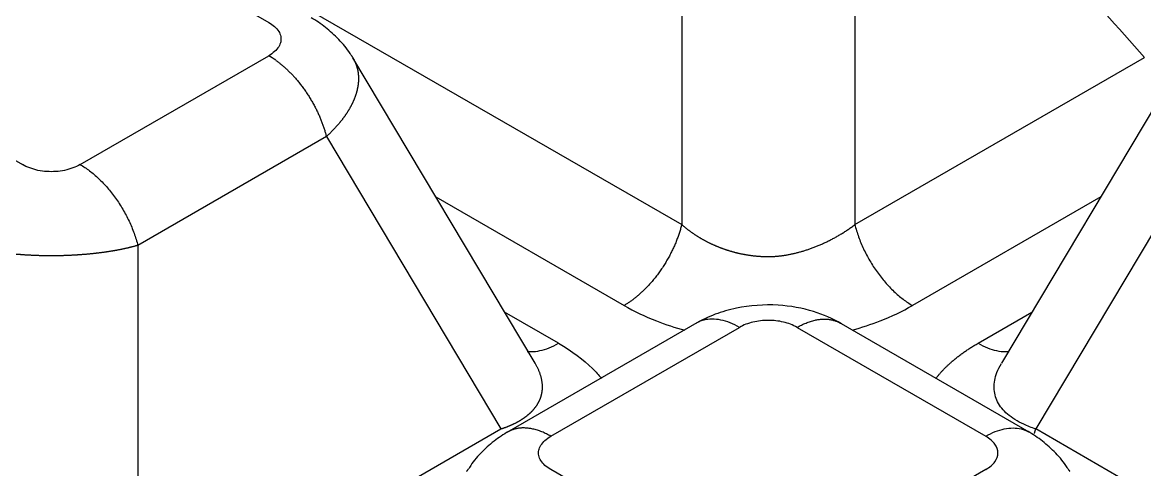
# Model space of a CAD drawing. Header units: millimetres. Extents: x -1286 to 291, y 5350 to 5880.
# Drawn here: x -764.51 to -738.37, y 5640.04 to 5650.46 of the extents above; entities that cross this region are included whole.
import ezdxf

# ---------------------------------------------------------------- set-up
doc = ezdxf.new("R2010")
doc.units = ezdxf.units.MM
doc.layers.add('粗实线层', color=7, linetype='Continuous', lineweight=35)

msp = doc.modelspace()

# ---------------------------------------------------------------- linework, layer by layer
at = {"layer": '粗实线层', "lineweight": 25}
for p, q in [((-749.155, 5654.909, 2078.952), (-749.155, 5645.751, 2078.952)), ((-745.123, 5654.909, 2078.952), (-745.123, 5645.751, 2078.952)), ((-763.167, 5652.997, 2078.952), (-758.775, 5650.462, 2078.952)), ((-758.282, 5651.02, 2078.952), (-749.155, 5645.751, 2078.952)), ((-768.903, 5649.686, 2078.952), (-764.511, 5647.15, 2078.952)), ((-763.167, 5647.15, 2078.952), (-758.775, 5649.686, 2078.952)), ((-752.572, 5642.524, 2078.952), (-756.816, 5649.64, 2078.952)), ((-745.123, 5645.751, 2078.952), (-738.375, 5649.647, 2078.952)), ((-737.463, 5649.64, 2078.952), (-741.706, 5642.524, 2078.952)), ((-757.431, 5647.803, 2078.952), (-761.824, 5645.267, 2078.952)), ((-757.431, 5647.803, 2078.952), (-753.368, 5640.99, 2078.952)), ((-736.847, 5647.803, 2078.952), (-740.91, 5640.99, 2078.952)), ((-754.883, 5646.399, 2078.952), (-750.499, 5643.868, 2078.952)), ((-739.395, 5646.399, 2078.952), (-743.78, 5643.868, 2078.952)), ((-761.824, 5645.267, 2078.952), (-761.824, 5636.109, 2078.952)), ((-752.024, 5642.987, 2078.952), (-753.281, 5643.712, 2078.952)), ((-742.254, 5642.987, 2078.952), (-740.997, 5643.712, 2078.952)), ((-748.752, 5643.492, 2078.952), (-753.232, 5640.906, 2078.952)), ((-741.006, 5640.883, 2078.952), (-745.486, 5643.469, 2078.952)), ((-752.203, 5640.82, 2078.952), (-747.811, 5643.356, 2078.952)), ((-746.467, 5643.356, 2078.952), (-742.075, 5640.82, 2078.952)), ((-761.824, 5636.109, 2078.952), (-753.368, 5640.99, 2078.952)), ((-732.455, 5636.109, 2078.952), (-740.91, 5640.99, 2078.952)), ((-747.811, 5637.508, 2078.952), (-752.203, 5640.044, 2078.952)), ((-742.075, 5640.044, 2078.952), (-746.467, 5637.508, 2078.952))]:
    msp.add_line(p, q, dxfattribs=at)
for centre, major_axis, start_param, end_param in [((-768.103, 5619.466, 2078.952), (101.531, 0), 5.605815, 8.437063), ((-768.103, 5617.393, 2078.952), (-100.022, 0), 3.458305, 5.293002), ((-758.775, 5648.045, 2078.952), (-1.005, 1.741), 5.380385, 5.497787)]:
    msp.add_ellipse(centre, major_axis=major_axis, ratio=0.57735, start_param=start_param, end_param=end_param, dxfattribs=at)
msp.add_ellipse((-763.839, 5617.004, 2078.952), major_axis=(-86.564, 0), ratio=0.57735, dxfattribs=at)
for points, knots in [([(-676.121, 5644.649, 2078.952), (-676.697, 5645.353, 2078.952), (-677.992, 5646.855, 2078.952), (-680.168, 5649.105, 2078.952), (-682.624, 5651.4, 2078.952), (-685.26, 5653.627, 2078.952), (-688.069, 5655.782, 2078.952), (-691.044, 5657.86, 2078.952), (-694.18, 5659.857, 2078.952), (-697.469, 5661.768, 2078.952), (-700.906, 5663.59, 2078.952), (-704.482, 5665.319, 2078.952), (-708.19, 5666.951, 2078.952), (-712.023, 5668.484, 2078.952), (-715.973, 5669.913, 2078.952), (-720.03, 5671.237, 2078.952), (-724.188, 5672.452, 2078.952), (-728.436, 5673.555, 2078.952), (-732.767, 5674.546, 2078.952), (-737.172, 5675.42, 2078.952), (-741.64, 5676.178, 2078.952), (-746.164, 5676.817, 2078.952), (-750.733, 5677.336, 2078.952), (-755.338, 5677.734, 2078.952), (-759.969, 5678.01, 2078.952), (-764.618, 5678.163, 2078.952), (-769.273, 5678.194, 2078.952), (-773.927, 5678.101, 2078.952), (-778.568, 5677.886, 2078.952), (-783.187, 5677.549, 2078.952), (-787.775, 5677.09, 2078.952), (-792.322, 5676.511, 2078.952), (-796.819, 5675.812, 2078.952), (-801.257, 5674.995, 2078.952), (-805.625, 5674.062, 2078.952), (-809.916, 5673.015, 2078.952), (-814.12, 5671.855, 2078.952), (-818.226, 5670.583, 2078.952), (-821.582, 5669.439, 2078.952), (-823.54, 5668.696, 2078.952), (-824.194, 5668.441, 2078.952)], [0, 0, 0, 0, 0.023116, 0.049862, 0.076616, 0.103375, 0.130139, 0.156905, 0.183673, 0.210441, 0.237209, 0.263975, 0.290741, 0.317505, 0.344268, 0.371029, 0.397789, 0.424548, 0.451305, 0.478061, 0.504816, 0.53157, 0.558323, 0.585076, 0.611828, 0.63858, 0.665332, 0.692084, 0.718836, 0.745588, 0.77234, 0.799094, 0.825848, 0.852603, 0.879359, 0.906116, 0.932874, 0.959634, 0.986396, 1, 1, 1, 1]), ([(-681.13, 5632.515, 2078.952), (-681.332, 5632.889, 2078.952), (-681.995, 5634.054, 2078.952), (-683.298, 5635.973, 2078.952), (-685.046, 5638.261, 2078.952), (-686.996, 5640.494, 2078.952), (-689.131, 5642.669, 2078.952), (-691.449, 5644.779, 2078.952), (-693.944, 5646.82, 2078.952), (-696.61, 5648.786, 2078.952), (-699.439, 5650.673, 2078.952), (-702.425, 5652.476, 2078.952), (-705.561, 5654.191, 2078.952), (-708.838, 5655.813, 2078.952), (-712.249, 5657.339, 2078.952), (-715.786, 5658.765, 2078.952), (-719.439, 5660.088, 2078.952), (-723.199, 5661.305, 2078.952), (-727.059, 5662.412, 2078.952), (-731.007, 5663.408, 2078.952), (-735.035, 5664.289, 2078.952), (-739.133, 5665.054, 2078.952), (-743.291, 5665.701, 2078.952), (-747.499, 5666.228, 2078.952), (-751.747, 5666.635, 2078.952), (-756.023, 5666.919, 2078.952), (-760.319, 5667.081, 2078.952), (-764.623, 5667.12, 2078.952), (-768.925, 5667.036, 2078.952), (-773.215, 5666.83, 2078.952), (-777.483, 5666.501, 2078.952), (-781.717, 5666.05, 2078.952), (-785.907, 5665.479, 2078.952), (-790.045, 5664.789, 2078.952), (-794.118, 5663.982, 2078.952), (-798.118, 5663.058, 2078.952), (-802.035, 5662.022, 2078.952), (-805.86, 5660.875, 2078.952), (-809.582, 5659.619, 2078.952), (-813.194, 5658.258, 2078.952), (-816.685, 5656.795, 2078.952), (-820.049, 5655.233, 2078.952), (-822.936, 5653.751, 2078.952), (-824.679, 5652.779, 2078.952), (-825.376, 5652.376, 2078.952)], [0, 0, 0, 0, 0.01138, 0.035611, 0.059864, 0.084135, 0.108421, 0.132719, 0.157024, 0.181336, 0.20565, 0.229966, 0.254282, 0.278597, 0.302911, 0.327222, 0.351532, 0.375839, 0.400144, 0.424446, 0.448747, 0.473047, 0.497345, 0.521641, 0.545937, 0.570232, 0.594526, 0.61882, 0.643114, 0.667408, 0.691703, 0.715998, 0.740295, 0.764592, 0.788891, 0.813192, 0.837495, 0.8618, 0.886107, 0.910417, 0.934729, 0.959044, 0.983362, 1, 1, 1, 1]), ([(-756.862, 5649.705, 2078.952), (-756.868, 5649.716, 2078.952), (-756.94, 5649.846, 2078.952), (-757.136, 5650.067, 2078.952), (-757.441, 5650.352, 2078.952), (-757.67, 5650.504, 2078.952), (-757.788, 5650.571, 2078.952)], [0, 0, 0, 0, 0.030884, 0.365978, 0.689663, 1, 1, 1, 1]), ([(-756.815, 5649.638, 2078.952), (-756.813, 5649.635, 2078.952), (-756.809, 5649.628, 2078.952), (-756.803, 5649.617, 2078.952), (-756.795, 5649.604, 2078.952), (-756.788, 5649.59, 2078.952), (-756.781, 5649.577, 2078.952), (-756.775, 5649.563, 2078.952), (-756.768, 5649.549, 2078.952), (-756.762, 5649.536, 2078.952), (-756.756, 5649.522, 2078.952), (-756.75, 5649.508, 2078.952), (-756.745, 5649.494, 2078.952), (-756.739, 5649.479, 2078.952), (-756.734, 5649.465, 2078.952), (-756.73, 5649.451, 2078.952), (-756.725, 5649.436, 2078.952), (-756.721, 5649.422, 2078.952), (-756.717, 5649.407, 2078.952), (-756.713, 5649.393, 2078.952), (-756.709, 5649.378, 2078.952), (-756.706, 5649.363, 2078.952), (-756.703, 5649.348, 2078.952), (-756.7, 5649.333, 2078.952), (-756.697, 5649.318, 2078.952), (-756.695, 5649.303, 2078.952), (-756.693, 5649.288, 2078.952), (-756.691, 5649.272, 2078.952), (-756.689, 5649.257, 2078.952), (-756.688, 5649.242, 2078.952), (-756.686, 5649.226, 2078.952), (-756.685, 5649.21, 2078.952), (-756.685, 5649.195, 2078.952), (-756.684, 5649.179, 2078.952), (-756.684, 5649.163, 2078.952), (-756.684, 5649.148, 2078.952), (-756.684, 5649.132, 2078.952), (-756.685, 5649.116, 2078.952), (-756.685, 5649.1, 2078.952), (-756.686, 5649.084, 2078.952), (-756.687, 5649.067, 2078.952), (-756.689, 5649.051, 2078.952), (-756.691, 5649.035, 2078.952), (-756.692, 5649.019, 2078.952), (-756.695, 5649.002, 2078.952), (-756.697, 5648.986, 2078.952), (-756.7, 5648.97, 2078.952), (-756.703, 5648.953, 2078.952), (-756.706, 5648.937, 2078.952), (-756.709, 5648.92, 2078.952), (-756.713, 5648.903, 2078.952), (-756.716, 5648.887, 2078.952), (-756.72, 5648.87, 2078.952), (-756.725, 5648.853, 2078.952), (-756.729, 5648.837, 2078.952), (-756.734, 5648.82, 2078.952), (-756.739, 5648.803, 2078.952), (-756.744, 5648.786, 2078.952), (-756.75, 5648.769, 2078.952), (-756.756, 5648.752, 2078.952), (-756.762, 5648.735, 2078.952), (-756.768, 5648.718, 2078.952), (-756.774, 5648.701, 2078.952), (-756.781, 5648.684, 2078.952), (-756.788, 5648.667, 2078.952), (-756.795, 5648.65, 2078.952), (-756.802, 5648.633, 2078.952), (-756.81, 5648.616, 2078.952), (-756.818, 5648.599, 2078.952), (-756.826, 5648.582, 2078.952), (-756.834, 5648.564, 2078.952), (-756.843, 5648.547, 2078.952), (-756.851, 5648.53, 2078.952), (-756.86, 5648.513, 2078.952), (-756.869, 5648.496, 2078.952), (-756.879, 5648.478, 2078.952), (-756.889, 5648.461, 2078.952), (-756.898, 5648.444, 2078.952), (-756.908, 5648.427, 2078.952), (-756.919, 5648.41, 2078.952), (-756.929, 5648.392, 2078.952), (-756.94, 5648.375, 2078.952), (-756.951, 5648.358, 2078.952), (-756.962, 5648.341, 2078.952), (-756.974, 5648.324, 2078.952), (-756.985, 5648.306, 2078.952), (-756.997, 5648.289, 2078.952), (-757.009, 5648.272, 2078.952), (-757.022, 5648.255, 2078.952), (-757.034, 5648.238, 2078.952), (-757.047, 5648.221, 2078.952), (-757.06, 5648.204, 2078.952), (-757.073, 5648.187, 2078.952), (-757.086, 5648.17, 2078.952), (-757.1, 5648.152, 2078.952), (-757.114, 5648.135, 2078.952), (-757.128, 5648.119, 2078.952), (-757.142, 5648.102, 2078.952), (-757.156, 5648.085, 2078.952), (-757.171, 5648.068, 2078.952), (-757.186, 5648.051, 2078.952), (-757.201, 5648.034, 2078.952), (-757.216, 5648.017, 2078.952), (-757.231, 5648.001, 2078.952), (-757.247, 5647.984, 2078.952), (-757.263, 5647.967, 2078.952), (-757.279, 5647.951, 2078.952), (-757.295, 5647.934, 2078.952), (-757.311, 5647.917, 2078.952), (-757.328, 5647.901, 2078.952), (-757.345, 5647.884, 2078.952), (-757.362, 5647.868, 2078.952), (-757.379, 5647.852, 2078.952), (-757.396, 5647.835, 2078.952), (-757.414, 5647.819, 2078.952), (-757.425, 5647.808, 2078.952), (-757.431, 5647.803, 2078.952)], [0, 0, 0, 0, 0.005386, 0.014179, 0.022971, 0.031763, 0.040554, 0.049345, 0.058135, 0.066925, 0.075715, 0.084505, 0.093294, 0.102083, 0.110872, 0.11966, 0.128448, 0.137236, 0.146024, 0.154812, 0.163599, 0.172386, 0.181174, 0.189961, 0.198747, 0.207534, 0.216321, 0.225108, 0.233894, 0.242681, 0.251468, 0.260254, 0.269041, 0.277828, 0.286615, 0.295401, 0.304188, 0.312975, 0.321762, 0.33055, 0.339337, 0.348125, 0.356913, 0.365701, 0.374489, 0.383277, 0.392066, 0.400855, 0.409644, 0.418434, 0.427224, 0.436014, 0.444804, 0.453595, 0.462386, 0.471178, 0.47997, 0.488763, 0.497555, 0.506349, 0.515143, 0.523937, 0.532732, 0.541527, 0.550323, 0.55912, 0.567917, 0.576714, 0.585512, 0.594311, 0.603111, 0.611911, 0.620712, 0.629513, 0.638315, 0.647118, 0.655922, 0.664726, 0.673531, 0.682337, 0.691144, 0.699951, 0.708759, 0.717569, 0.726379, 0.735189, 0.744001, 0.752814, 0.761628, 0.770442, 0.779258, 0.788074, 0.796891, 0.80571, 0.814529, 0.82335, 0.832171, 0.840994, 0.849817, 0.858642, 0.867468, 0.876295, 0.885123, 0.893952, 0.902783, 0.911615, 0.920447, 0.929282, 0.938117, 0.946953, 0.955791, 0.96463, 0.973471, 0.982313, 0.991156, 1, 1, 1, 1]), ([(-756.859, 5649.705, 2078.952), (-756.857, 5649.702, 2078.952), (-756.851, 5649.694, 2078.952), (-756.843, 5649.682, 2078.952), (-756.834, 5649.669, 2078.952), (-756.826, 5649.656, 2078.952), (-756.82, 5649.646, 2078.952), (-756.816, 5649.64, 2078.952), (-756.815, 5649.638, 2078.952)], [0, 0, 0, 0, 0.162877, 0.353696, 0.544503, 0.735301, 0.926088, 1, 1, 1, 1]), ([(-763.167, 5647.15, 2078.952), (-763.094, 5647.108, 2078.952), (-763.021, 5647.059, 2078.952), (-762.876, 5646.949, 2078.952), (-762.804, 5646.888, 2078.952), (-762.664, 5646.755, 2078.952), (-762.596, 5646.684, 2078.952), (-762.465, 5646.532, 2078.952), (-762.402, 5646.452, 2078.952), (-762.282, 5646.285, 2078.952), (-762.226, 5646.198, 2078.952), (-762.121, 5646.018, 2078.952), (-762.073, 5645.926, 2078.952), (-761.985, 5645.74, 2078.952), (-761.945, 5645.645, 2078.952), (-761.877, 5645.456, 2078.952), (-761.847, 5645.361, 2078.952), (-761.824, 5645.267, 2078.952)], [0, 0, 0, 0, 0.125, 0.125, 0.25, 0.25, 0.375, 0.375, 0.5, 0.5, 0.625, 0.625, 0.75, 0.75, 0.875, 0.875, 1, 1, 1, 1]), ([(-749.155, 5645.751, 2078.952), (-749.149, 5645.745, 2078.952), (-749.137, 5645.735, 2078.952), (-749.119, 5645.72, 2078.952), (-749.101, 5645.705, 2078.952), (-749.083, 5645.69, 2078.952), (-749.064, 5645.675, 2078.952), (-749.046, 5645.66, 2078.952), (-749.027, 5645.646, 2078.952), (-749.008, 5645.632, 2078.952), (-748.99, 5645.618, 2078.952), (-748.971, 5645.604, 2078.952), (-748.952, 5645.59, 2078.952), (-748.933, 5645.576, 2078.952), (-748.913, 5645.563, 2078.952), (-748.894, 5645.549, 2078.952), (-748.875, 5645.536, 2078.952), (-748.855, 5645.523, 2078.952), (-748.836, 5645.51, 2078.952), (-748.816, 5645.498, 2078.952), (-748.796, 5645.485, 2078.952), (-748.777, 5645.473, 2078.952), (-748.757, 5645.461, 2078.952), (-748.737, 5645.448, 2078.952), (-748.717, 5645.437, 2078.952), (-748.697, 5645.425, 2078.952), (-748.676, 5645.413, 2078.952), (-748.656, 5645.402, 2078.952), (-748.636, 5645.391, 2078.952), (-748.615, 5645.38, 2078.952), (-748.595, 5645.369, 2078.952), (-748.574, 5645.358, 2078.952), (-748.554, 5645.347, 2078.952), (-748.533, 5645.337, 2078.952), (-748.512, 5645.327, 2078.952), (-748.492, 5645.317, 2078.952), (-748.471, 5645.307, 2078.952), (-748.45, 5645.297, 2078.952), (-748.429, 5645.287, 2078.952), (-748.408, 5645.278, 2078.952), (-748.387, 5645.269, 2078.952), (-748.365, 5645.259, 2078.952), (-748.344, 5645.25, 2078.952), (-748.323, 5645.242, 2078.952), (-748.302, 5645.233, 2078.952), (-748.28, 5645.225, 2078.952), (-748.259, 5645.216, 2078.952), (-748.238, 5645.208, 2078.952), (-748.216, 5645.2, 2078.952), (-748.195, 5645.192, 2078.952), (-748.173, 5645.185, 2078.952), (-748.151, 5645.177, 2078.952), (-748.13, 5645.17, 2078.952), (-748.108, 5645.163, 2078.952), (-748.086, 5645.155, 2078.952), (-748.065, 5645.149, 2078.952), (-748.043, 5645.142, 2078.952), (-748.021, 5645.135, 2078.952), (-747.999, 5645.129, 2078.952), (-747.977, 5645.123, 2078.952), (-747.955, 5645.117, 2078.952), (-747.933, 5645.111, 2078.952), (-747.912, 5645.105, 2078.952), (-747.89, 5645.1, 2078.952), (-747.868, 5645.094, 2078.952), (-747.846, 5645.089, 2078.952), (-747.824, 5645.084, 2078.952), (-747.802, 5645.079, 2078.952), (-747.779, 5645.074, 2078.952), (-747.757, 5645.07, 2078.952), (-747.735, 5645.065, 2078.952), (-747.713, 5645.061, 2078.952), (-747.691, 5645.057, 2078.952), (-747.669, 5645.053, 2078.952), (-747.647, 5645.049, 2078.952), (-747.625, 5645.045, 2078.952), (-747.603, 5645.042, 2078.952), (-747.581, 5645.039, 2078.952), (-747.558, 5645.036, 2078.952), (-747.536, 5645.033, 2078.952), (-747.514, 5645.03, 2078.952), (-747.492, 5645.027, 2078.952), (-747.47, 5645.025, 2078.952), (-747.448, 5645.022, 2078.952), (-747.426, 5645.02, 2078.952), (-747.403, 5645.018, 2078.952), (-747.381, 5645.016, 2078.952), (-747.359, 5645.015, 2078.952), (-747.337, 5645.013, 2078.952), (-747.315, 5645.012, 2078.952), (-747.293, 5645.01, 2078.952), (-747.271, 5645.009, 2078.952), (-747.249, 5645.009, 2078.952), (-747.227, 5645.008, 2078.952), (-747.205, 5645.007, 2078.952), (-747.183, 5645.007, 2078.952), (-747.161, 5645.007, 2078.952), (-747.135, 5645.007, 2078.952), (-747.106, 5645.007, 2078.952), (-747.073, 5645.007, 2078.952), (-747.04, 5645.009, 2078.952), (-747.006, 5645.01, 2078.952), (-746.972, 5645.013, 2078.952), (-746.937, 5645.016, 2078.952), (-746.902, 5645.019, 2078.952), (-746.867, 5645.023, 2078.952), (-746.832, 5645.027, 2078.952), (-746.796, 5645.032, 2078.952), (-746.76, 5645.037, 2078.952), (-746.724, 5645.043, 2078.952), (-746.688, 5645.049, 2078.952), (-746.651, 5645.056, 2078.952), (-746.614, 5645.064, 2078.952), (-746.577, 5645.071, 2078.952), (-746.539, 5645.08, 2078.952), (-746.501, 5645.089, 2078.952), (-746.463, 5645.098, 2078.952), (-746.425, 5645.109, 2078.952), (-746.387, 5645.119, 2078.952), (-746.348, 5645.13, 2078.952), (-746.309, 5645.142, 2078.952), (-746.27, 5645.154, 2078.952), (-746.231, 5645.167, 2078.952), (-746.192, 5645.18, 2078.952), (-746.152, 5645.194, 2078.952), (-746.113, 5645.208, 2078.952), (-746.073, 5645.223, 2078.952), (-746.033, 5645.239, 2078.952), (-745.993, 5645.255, 2078.952), (-745.953, 5645.271, 2078.952), (-745.913, 5645.289, 2078.952), (-745.873, 5645.306, 2078.952), (-745.833, 5645.325, 2078.952), (-745.793, 5645.343, 2078.952), (-745.753, 5645.363, 2078.952), (-745.712, 5645.383, 2078.952), (-745.672, 5645.403, 2078.952), (-745.632, 5645.424, 2078.952), (-745.592, 5645.446, 2078.952), (-745.552, 5645.468, 2078.952), (-745.512, 5645.491, 2078.952), (-745.473, 5645.514, 2078.952), (-745.433, 5645.538, 2078.952), (-745.394, 5645.563, 2078.952), (-745.354, 5645.588, 2078.952), (-745.315, 5645.614, 2078.952), (-745.276, 5645.64, 2078.952), (-745.238, 5645.667, 2078.952), (-745.199, 5645.694, 2078.952), (-745.161, 5645.722, 2078.952), (-745.136, 5645.741, 2078.952), (-745.123, 5645.751, 2078.952)], [0, 0, 0, 0, 0.005906, 0.011793, 0.017663, 0.023515, 0.029348, 0.035164, 0.040962, 0.046743, 0.052506, 0.058252, 0.06398, 0.069691, 0.075385, 0.081063, 0.086723, 0.092366, 0.097993, 0.103603, 0.109197, 0.114775, 0.120336, 0.125881, 0.13141, 0.136924, 0.142421, 0.147903, 0.153369, 0.15882, 0.164256, 0.169676, 0.175082, 0.180472, 0.185848, 0.191209, 0.196555, 0.201887, 0.207205, 0.212508, 0.217798, 0.223073, 0.228335, 0.233583, 0.238818, 0.244039, 0.249247, 0.254442, 0.259624, 0.264793, 0.269949, 0.275093, 0.280224, 0.285343, 0.29045, 0.295546, 0.300629, 0.3057, 0.31076, 0.315809, 0.320846, 0.325873, 0.330888, 0.335893, 0.340887, 0.34587, 0.350843, 0.355806, 0.360759, 0.365703, 0.370636, 0.37556, 0.380475, 0.38538, 0.390277, 0.395164, 0.400043, 0.404914, 0.409776, 0.41463, 0.419475, 0.424313, 0.429144, 0.433966, 0.438782, 0.44359, 0.448391, 0.453186, 0.457974, 0.462755, 0.46753, 0.472299, 0.477062, 0.481819, 0.486571, 0.491317, 0.496058, 0.500794, 0.507877, 0.515035, 0.522269, 0.52958, 0.53697, 0.544439, 0.551989, 0.559621, 0.567335, 0.575134, 0.583017, 0.590986, 0.599042, 0.607185, 0.615417, 0.623738, 0.632149, 0.64065, 0.649244, 0.657929, 0.666708, 0.67558, 0.684547, 0.693608, 0.702766, 0.712019, 0.721369, 0.730817, 0.740362, 0.750006, 0.759749, 0.769592, 0.779534, 0.789577, 0.79972, 0.809965, 0.820312, 0.83076, 0.841312, 0.851966, 0.862723, 0.873585, 0.88455, 0.89562, 0.906795, 0.918074, 0.929459, 0.94095, 0.952547, 0.96425, 0.97606, 0.987976, 1, 1, 1, 1]), ([(-745.123, 5645.751, 2078.952), (-745.1, 5645.657, 2078.952), (-745.07, 5645.562, 2078.952), (-745.002, 5645.372, 2078.952), (-744.962, 5645.278, 2078.952), (-744.875, 5645.091, 2078.952), (-744.826, 5644.999, 2078.952), (-744.721, 5644.82, 2078.952), (-744.665, 5644.733, 2078.952), (-744.545, 5644.566, 2078.952), (-744.482, 5644.485, 2078.952), (-744.351, 5644.334, 2078.952), (-744.283, 5644.262, 2078.952), (-744.143, 5644.13, 2078.952), (-744.071, 5644.069, 2078.952), (-743.926, 5643.959, 2078.952), (-743.853, 5643.91, 2078.952), (-743.78, 5643.868, 2078.952)], [0, 0, 0, 0, 0.125, 0.125, 0.25, 0.25, 0.375, 0.375, 0.5, 0.5, 0.625, 0.625, 0.75, 0.75, 0.875, 0.875, 1, 1, 1, 1]), ([(-761.824, 5645.267, 2078.952), (-761.83, 5645.265, 2078.952), (-761.844, 5645.261, 2078.952), (-761.865, 5645.256, 2078.952), (-761.885, 5645.25, 2078.952), (-761.906, 5645.244, 2078.952), (-761.927, 5645.239, 2078.952), (-761.949, 5645.233, 2078.952), (-761.97, 5645.228, 2078.952), (-761.992, 5645.222, 2078.952), (-762.013, 5645.217, 2078.952), (-762.035, 5645.212, 2078.952), (-762.057, 5645.206, 2078.952), (-762.08, 5645.201, 2078.952), (-762.102, 5645.196, 2078.952), (-762.124, 5645.191, 2078.952), (-762.147, 5645.186, 2078.952), (-762.17, 5645.181, 2078.952), (-762.193, 5645.177, 2078.952), (-762.216, 5645.172, 2078.952), (-762.239, 5645.167, 2078.952), (-762.262, 5645.163, 2078.952), (-762.286, 5645.158, 2078.952), (-762.309, 5645.154, 2078.952), (-762.333, 5645.149, 2078.952), (-762.357, 5645.145, 2078.952), (-762.38, 5645.141, 2078.952), (-762.405, 5645.137, 2078.952), (-762.429, 5645.133, 2078.952), (-762.453, 5645.129, 2078.952), (-762.477, 5645.125, 2078.952), (-762.502, 5645.121, 2078.952), (-762.527, 5645.117, 2078.952), (-762.551, 5645.113, 2078.952), (-762.576, 5645.11, 2078.952), (-762.601, 5645.106, 2078.952), (-762.626, 5645.103, 2078.952), (-762.651, 5645.099, 2078.952), (-762.676, 5645.096, 2078.952), (-762.702, 5645.093, 2078.952), (-762.727, 5645.09, 2078.952), (-762.753, 5645.087, 2078.952), (-762.778, 5645.083, 2078.952), (-762.804, 5645.081, 2078.952), (-762.83, 5645.078, 2078.952), (-762.856, 5645.075, 2078.952), (-762.882, 5645.072, 2078.952), (-762.908, 5645.069, 2078.952), (-762.934, 5645.067, 2078.952), (-762.96, 5645.064, 2078.952), (-762.986, 5645.062, 2078.952), (-763.013, 5645.059, 2078.952), (-763.039, 5645.057, 2078.952), (-763.066, 5645.055, 2078.952), (-763.092, 5645.053, 2078.952), (-763.119, 5645.051, 2078.952), (-763.145, 5645.049, 2078.952), (-763.172, 5645.047, 2078.952), (-763.199, 5645.045, 2078.952), (-763.226, 5645.043, 2078.952), (-763.252, 5645.042, 2078.952), (-763.279, 5645.04, 2078.952), (-763.306, 5645.038, 2078.952), (-763.333, 5645.037, 2078.952), (-763.36, 5645.036, 2078.952), (-763.388, 5645.034, 2078.952), (-763.415, 5645.033, 2078.952), (-763.442, 5645.032, 2078.952), (-763.469, 5645.031, 2078.952), (-763.496, 5645.03, 2078.952), (-763.523, 5645.029, 2078.952), (-763.551, 5645.028, 2078.952), (-763.578, 5645.027, 2078.952), (-763.605, 5645.027, 2078.952), (-763.633, 5645.026, 2078.952), (-763.66, 5645.025, 2078.952), (-763.688, 5645.025, 2078.952), (-763.715, 5645.025, 2078.952), (-763.742, 5645.024, 2078.952), (-763.77, 5645.024, 2078.952), (-763.797, 5645.024, 2078.952), (-763.825, 5645.024, 2078.952), (-763.852, 5645.024, 2078.952), (-763.879, 5645.024, 2078.952), (-763.907, 5645.024, 2078.952), (-763.934, 5645.024, 2078.952), (-763.962, 5645.025, 2078.952), (-763.989, 5645.025, 2078.952), (-764.016, 5645.025, 2078.952), (-764.044, 5645.026, 2078.952), (-764.071, 5645.027, 2078.952), (-764.099, 5645.027, 2078.952), (-764.126, 5645.028, 2078.952), (-764.153, 5645.029, 2078.952), (-764.18, 5645.03, 2078.952), (-764.208, 5645.031, 2078.952), (-764.235, 5645.032, 2078.952), (-764.262, 5645.033, 2078.952), (-764.289, 5645.034, 2078.952), (-764.316, 5645.036, 2078.952), (-764.343, 5645.037, 2078.952), (-764.37, 5645.038, 2078.952), (-764.397, 5645.04, 2078.952), (-764.424, 5645.041, 2078.952), (-764.451, 5645.043, 2078.952), (-764.478, 5645.045, 2078.952), (-764.505, 5645.047, 2078.952), (-764.532, 5645.049, 2078.952), (-764.558, 5645.051, 2078.952), (-764.585, 5645.053, 2078.952), (-764.611, 5645.055, 2078.952), (-764.638, 5645.057, 2078.952), (-764.664, 5645.059, 2078.952), (-764.691, 5645.062, 2078.952), (-764.717, 5645.064, 2078.952), (-764.743, 5645.067, 2078.952), (-764.769, 5645.069, 2078.952), (-764.795, 5645.072, 2078.952), (-764.821, 5645.075, 2078.952), (-764.847, 5645.078, 2078.952), (-764.873, 5645.08, 2078.952), (-764.899, 5645.083, 2078.952), (-764.924, 5645.086, 2078.952), (-764.95, 5645.09, 2078.952), (-764.976, 5645.093, 2078.952), (-765.001, 5645.096, 2078.952), (-765.026, 5645.099, 2078.952), (-765.051, 5645.103, 2078.952), (-765.076, 5645.106, 2078.952), (-765.101, 5645.11, 2078.952), (-765.126, 5645.113, 2078.952), (-765.151, 5645.117, 2078.952), (-765.176, 5645.121, 2078.952), (-765.2, 5645.125, 2078.952), (-765.225, 5645.129, 2078.952), (-765.249, 5645.133, 2078.952), (-765.273, 5645.137, 2078.952), (-765.297, 5645.141, 2078.952), (-765.321, 5645.145, 2078.952), (-765.345, 5645.149, 2078.952), (-765.369, 5645.154, 2078.952), (-765.392, 5645.158, 2078.952), (-765.416, 5645.163, 2078.952), (-765.439, 5645.167, 2078.952), (-765.462, 5645.172, 2078.952), (-765.485, 5645.177, 2078.952), (-765.508, 5645.181, 2078.952), (-765.531, 5645.186, 2078.952), (-765.554, 5645.191, 2078.952), (-765.576, 5645.196, 2078.952), (-765.599, 5645.201, 2078.952), (-765.621, 5645.206, 2078.952), (-765.643, 5645.211, 2078.952), (-765.665, 5645.217, 2078.952), (-765.687, 5645.222, 2078.952), (-765.708, 5645.227, 2078.952), (-765.73, 5645.233, 2078.952), (-765.751, 5645.238, 2078.952), (-765.772, 5645.244, 2078.952), (-765.793, 5645.25, 2078.952), (-765.814, 5645.256, 2078.952), (-765.835, 5645.261, 2078.952), (-765.848, 5645.265, 2078.952), (-765.855, 5645.267, 2078.952)], [0, 0, 0, 0, 0.006229, 0.012458, 0.018686, 0.024913, 0.031139, 0.037364, 0.043589, 0.049813, 0.056036, 0.062258, 0.06848, 0.074701, 0.080921, 0.087141, 0.09336, 0.099578, 0.105795, 0.112012, 0.118229, 0.124444, 0.130659, 0.136874, 0.143088, 0.149301, 0.155514, 0.161726, 0.167937, 0.174148, 0.180359, 0.186569, 0.192778, 0.198988, 0.205196, 0.211404, 0.217612, 0.223819, 0.230026, 0.236232, 0.242438, 0.248644, 0.254849, 0.261054, 0.267258, 0.273462, 0.279666, 0.285869, 0.292072, 0.298275, 0.304478, 0.31068, 0.316882, 0.323083, 0.329285, 0.335486, 0.341687, 0.347888, 0.354088, 0.360289, 0.366489, 0.372689, 0.378888, 0.385088, 0.391288, 0.397487, 0.403686, 0.409886, 0.416085, 0.422284, 0.428483, 0.434681, 0.44088, 0.447079, 0.453278, 0.459477, 0.465675, 0.471874, 0.478073, 0.484272, 0.49047, 0.496669, 0.502868, 0.509067, 0.515267, 0.521466, 0.527665, 0.533865, 0.540064, 0.546264, 0.552464, 0.558664, 0.564864, 0.571065, 0.577265, 0.583466, 0.589667, 0.595869, 0.60207, 0.608272, 0.614474, 0.620676, 0.626879, 0.633082, 0.639285, 0.645489, 0.651693, 0.657897, 0.664102, 0.670307, 0.676512, 0.682718, 0.688924, 0.695131, 0.701338, 0.707546, 0.713754, 0.719962, 0.726171, 0.73238, 0.73859, 0.7448, 0.751011, 0.757223, 0.763435, 0.769647, 0.77586, 0.782074, 0.788288, 0.794503, 0.800718, 0.806934, 0.813151, 0.819368, 0.825586, 0.831805, 0.838024, 0.844244, 0.850465, 0.856686, 0.862909, 0.869131, 0.875355, 0.881579, 0.887804, 0.89403, 0.900257, 0.906484, 0.912713, 0.918942, 0.925172, 0.931403, 0.937634, 0.943867, 0.9501, 0.956334, 0.96257, 0.968806, 0.975043, 0.981281, 0.987519, 0.993759, 1, 1, 1, 1]), ([(-750.499, 5643.868, 2078.952), (-750.262, 5643.731, 2078.952), (-749.81, 5643.516, 2078.952), (-749.31, 5643.353, 2078.952), (-749.083, 5643.292, 2078.952)], [0, 0, 0, 0, 0.555749, 1, 1, 1, 1]), ([(-745.436, 5643.44, 2078.952), (-745.639, 5643.558, 2078.952), (-746.097, 5643.761, 2078.952), (-746.943, 5643.914, 2078.952), (-747.749, 5643.855, 2078.952), (-748.395, 5643.669, 2078.952), (-748.697, 5643.525, 2078.952), (-748.843, 5643.44, 2078.952)], [0, 0, 0, 0, 0.204041, 0.436738, 0.701679, 0.846878, 1, 1, 1, 1]), ([(-745.186, 5643.294, 2078.952), (-744.962, 5643.355, 2078.952), (-744.465, 5643.518, 2078.952), (-744.017, 5643.731, 2078.952), (-743.78, 5643.868, 2078.952)], [0, 0, 0, 0, 0.440872, 1, 1, 1, 1]), ([(-747.811, 5643.356, 2078.952), (-747.885, 5643.398, 2078.952), (-747.958, 5643.434, 2078.952), (-748.103, 5643.491, 2078.952), (-748.175, 5643.513, 2078.952), (-748.314, 5643.542, 2078.952), (-748.383, 5643.549, 2078.952), (-748.514, 5643.549, 2078.952), (-748.577, 5643.542, 2078.952), (-748.696, 5643.512, 2078.952), (-748.753, 5643.49, 2078.952), (-748.809, 5643.459, 2078.952), (-748.813, 5643.457, 2078.952), (-748.816, 5643.455, 2078.952)], [0, 0, 0, 0, 0.19719, 0.19719, 0.39438, 0.39438, 0.59157, 0.59157, 0.78876, 0.78876, 0.98595, 0.98595, 1, 1, 1, 1]), ([(-752.753, 5642.798, 2078.952), (-752.723, 5642.795, 2078.952), (-752.692, 5642.793, 2078.952), (-752.596, 5642.793, 2078.952), (-752.528, 5642.8, 2078.952), (-752.388, 5642.829, 2078.952), (-752.316, 5642.851, 2078.952), (-752.171, 5642.909, 2078.952), (-752.098, 5642.945, 2078.952), (-752.024, 5642.987, 2078.952)], [0, 0, 0, 0, 0.136225, 0.136225, 0.42415, 0.42415, 0.712075, 0.712075, 1, 1, 1, 1]), ([(-752.024, 5642.987, 2078.952), (-751.707, 5642.803, 2078.952), (-751.352, 5642.537, 2078.952), (-751.089, 5642.247, 2078.952), (-751.027, 5642.169, 2078.952)], [0, 0, 0, 0, 0.737871, 1, 1, 1, 1]), ([(-742.254, 5642.987, 2078.952), (-742.181, 5642.945, 2078.952), (-742.107, 5642.909, 2078.952), (-741.962, 5642.851, 2078.952), (-741.891, 5642.829, 2078.952), (-741.751, 5642.8, 2078.952), (-741.683, 5642.793, 2078.952), (-741.586, 5642.793, 2078.952), (-741.556, 5642.795, 2078.952), (-741.526, 5642.798, 2078.952)], [0, 0, 0, 0, 0.287925, 0.287925, 0.57585, 0.57585, 0.863775, 0.863775, 1, 1, 1, 1]), ([(-753.368, 5640.99, 2078.952), (-753.362, 5640.993, 2078.952), (-753.348, 5640.997, 2078.952), (-753.328, 5641.004, 2078.952), (-753.309, 5641.01, 2078.952), (-753.289, 5641.017, 2078.952), (-753.27, 5641.024, 2078.952), (-753.251, 5641.031, 2078.952), (-753.232, 5641.038, 2078.952), (-753.213, 5641.046, 2078.952), (-753.195, 5641.053, 2078.952), (-753.177, 5641.061, 2078.952), (-753.159, 5641.068, 2078.952), (-753.141, 5641.076, 2078.952), (-753.123, 5641.084, 2078.952), (-753.106, 5641.091, 2078.952), (-753.088, 5641.099, 2078.952), (-753.071, 5641.107, 2078.952), (-753.055, 5641.116, 2078.952), (-753.038, 5641.124, 2078.952), (-753.022, 5641.132, 2078.952), (-753.005, 5641.141, 2078.952), (-752.989, 5641.149, 2078.952), (-752.974, 5641.158, 2078.952), (-752.958, 5641.166, 2078.952), (-752.943, 5641.175, 2078.952), (-752.928, 5641.184, 2078.952), (-752.913, 5641.193, 2078.952), (-752.898, 5641.202, 2078.952), (-752.884, 5641.211, 2078.952), (-752.869, 5641.22, 2078.952), (-752.855, 5641.229, 2078.952), (-752.841, 5641.239, 2078.952), (-752.828, 5641.248, 2078.952), (-752.814, 5641.257, 2078.952), (-752.801, 5641.267, 2078.952), (-752.788, 5641.277, 2078.952), (-752.775, 5641.286, 2078.952), (-752.763, 5641.296, 2078.952), (-752.75, 5641.306, 2078.952), (-752.738, 5641.316, 2078.952), (-752.726, 5641.326, 2078.952), (-752.715, 5641.336, 2078.952), (-752.703, 5641.346, 2078.952), (-752.692, 5641.356, 2078.952), (-752.681, 5641.366, 2078.952), (-752.67, 5641.377, 2078.952), (-752.659, 5641.387, 2078.952), (-752.649, 5641.397, 2078.952), (-752.639, 5641.408, 2078.952), (-752.629, 5641.418, 2078.952), (-752.619, 5641.429, 2078.952), (-752.609, 5641.44, 2078.952), (-752.6, 5641.451, 2078.952), (-752.591, 5641.461, 2078.952), (-752.582, 5641.472, 2078.952), (-752.573, 5641.483, 2078.952), (-752.565, 5641.494, 2078.952), (-752.557, 5641.505, 2078.952), (-752.548, 5641.516, 2078.952), (-752.541, 5641.527, 2078.952), (-752.533, 5641.538, 2078.952), (-752.526, 5641.55, 2078.952), (-752.518, 5641.561, 2078.952), (-752.511, 5641.572, 2078.952), (-752.505, 5641.584, 2078.952), (-752.498, 5641.595, 2078.952), (-752.492, 5641.607, 2078.952), (-752.485, 5641.618, 2078.952), (-752.48, 5641.63, 2078.952), (-752.474, 5641.641, 2078.952), (-752.468, 5641.653, 2078.952), (-752.463, 5641.665, 2078.952), (-752.458, 5641.677, 2078.952), (-752.453, 5641.688, 2078.952), (-752.448, 5641.7, 2078.952), (-752.444, 5641.712, 2078.952), (-752.44, 5641.724, 2078.952), (-752.436, 5641.736, 2078.952), (-752.432, 5641.748, 2078.952), (-752.428, 5641.76, 2078.952), (-752.425, 5641.772, 2078.952), (-752.422, 5641.784, 2078.952), (-752.419, 5641.796, 2078.952), (-752.416, 5641.809, 2078.952), (-752.413, 5641.821, 2078.952), (-752.411, 5641.833, 2078.952), (-752.409, 5641.846, 2078.952), (-752.407, 5641.858, 2078.952), (-752.405, 5641.87, 2078.952), (-752.404, 5641.883, 2078.952), (-752.402, 5641.895, 2078.952), (-752.401, 5641.908, 2078.952), (-752.4, 5641.92, 2078.952), (-752.4, 5641.933, 2078.952), (-752.399, 5641.945, 2078.952), (-752.399, 5641.958, 2078.952), (-752.399, 5641.975, 2078.952), (-752.399, 5641.997, 2078.952), (-752.4, 5642.024, 2078.952), (-752.403, 5642.051, 2078.952), (-752.406, 5642.078, 2078.952), (-752.41, 5642.105, 2078.952), (-752.415, 5642.133, 2078.952), (-752.421, 5642.161, 2078.952), (-752.427, 5642.189, 2078.952), (-752.435, 5642.217, 2078.952), (-752.444, 5642.245, 2078.952), (-752.453, 5642.274, 2078.952), (-752.463, 5642.303, 2078.952), (-752.475, 5642.331, 2078.952), (-752.487, 5642.36, 2078.952), (-752.5, 5642.39, 2078.952), (-752.514, 5642.419, 2078.952), (-752.529, 5642.448, 2078.952), (-752.545, 5642.478, 2078.952), (-752.559, 5642.501, 2078.952), (-752.567, 5642.515, 2078.952), (-752.57, 5642.52, 2078.952)], [0, 0, 0, 0, 0.008457, 0.016887, 0.025292, 0.03367, 0.042024, 0.050351, 0.058654, 0.066931, 0.075183, 0.083411, 0.091613, 0.099791, 0.107944, 0.116074, 0.124179, 0.13226, 0.140317, 0.14835, 0.15636, 0.164346, 0.17231, 0.18025, 0.188167, 0.196062, 0.203934, 0.211783, 0.219611, 0.227416, 0.2352, 0.242961, 0.250701, 0.25842, 0.266118, 0.273794, 0.28145, 0.289085, 0.2967, 0.304294, 0.311869, 0.319423, 0.326957, 0.334473, 0.341968, 0.349445, 0.356903, 0.364341, 0.371762, 0.379164, 0.386547, 0.393913, 0.401261, 0.408592, 0.415905, 0.423201, 0.43048, 0.437743, 0.444989, 0.452218, 0.459432, 0.46663, 0.473812, 0.480979, 0.48813, 0.495267, 0.502388, 0.509496, 0.516589, 0.523667, 0.530732, 0.537784, 0.544822, 0.551847, 0.558859, 0.565858, 0.572845, 0.57982, 0.586783, 0.593734, 0.600673, 0.607602, 0.614519, 0.621426, 0.628322, 0.635208, 0.642084, 0.64895, 0.655807, 0.662654, 0.669493, 0.676323, 0.683144, 0.689957, 0.696762, 0.703559, 0.710349, 0.717132, 0.731271, 0.745444, 0.759651, 0.773896, 0.788181, 0.802509, 0.816881, 0.8313, 0.845767, 0.860286, 0.874859, 0.889487, 0.904173, 0.918918, 0.933726, 0.948597, 0.963535, 0.97854, 0.993616, 1, 1, 1, 1]), ([(-740.91, 5640.99, 2078.952), (-741.009, 5641.022, 2078.952), (-741.26, 5641.119, 2078.952), (-741.585, 5641.322, 2078.952), (-741.82, 5641.613, 2078.952), (-741.904, 5641.944, 2078.952), (-741.848, 5642.252, 2078.952), (-741.753, 5642.446, 2078.952), (-741.71, 5642.518, 2078.952)], [0, 0, 0, 0, 0.118803, 0.320264, 0.512835, 0.700963, 0.888817, 1, 1, 1, 1]), ([(-753.19, 5640.93, 2078.952), (-753.309, 5640.862, 2078.952), (-753.538, 5640.71, 2078.952), (-753.843, 5640.426, 2078.952), (-754.038, 5640.204, 2078.952), (-754.11, 5640.074, 2078.952), (-754.116, 5640.063, 2078.952)], [0, 0, 0, 0, 0.310333, 0.634059, 0.969203, 1, 1, 1, 1]), ([(-742.075, 5640.82, 2078.952), (-742.002, 5640.862, 2078.952), (-741.928, 5640.898, 2078.952), (-741.783, 5640.956, 2078.952), (-741.712, 5640.977, 2078.952), (-741.572, 5641.006, 2078.952), (-741.504, 5641.014, 2078.952), (-741.373, 5641.013, 2078.952), (-741.31, 5641.006, 2078.952), (-741.19, 5640.977, 2078.952), (-741.134, 5640.955, 2078.952), (-741.076, 5640.923, 2078.952), (-741.07, 5640.919, 2078.952), (-741.065, 5640.916, 2078.952)], [0, 0, 0, 0, 0.195848, 0.195848, 0.391696, 0.391696, 0.587544, 0.587544, 0.783392, 0.783392, 0.97924, 0.97924, 1, 1, 1, 1]), ([(-740.162, 5640.063, 2078.952), (-740.168, 5640.074, 2078.952), (-740.24, 5640.204, 2078.952), (-740.436, 5640.426, 2078.952), (-740.741, 5640.71, 2078.952), (-740.97, 5640.862, 2078.952), (-741.088, 5640.93, 2078.952)], [0, 0, 0, 0, 0.03087, 0.365969, 0.689659, 1, 1, 1, 1]), ([(-754.164, 5639.996, 2078.952), (-754.163, 5639.998, 2078.952), (-754.159, 5640.004, 2078.952), (-754.153, 5640.014, 2078.952), (-754.145, 5640.027, 2078.952), (-754.136, 5640.04, 2078.952), (-754.128, 5640.052, 2078.952), (-754.122, 5640.06, 2078.952), (-754.119, 5640.064, 2078.952)], [0, 0, 0, 0, 0.064016, 0.25493, 0.445859, 0.636801, 0.827758, 1, 1, 1, 1]), ([(-740.159, 5640.064, 2078.952), (-740.157, 5640.06, 2078.952), (-740.151, 5640.052, 2078.952), (-740.143, 5640.04, 2078.952), (-740.134, 5640.027, 2078.952), (-740.126, 5640.014, 2078.952), (-740.12, 5640.004, 2078.952), (-740.116, 5639.998, 2078.952), (-740.115, 5639.996, 2078.952)], [0, 0, 0, 0, 0.163277, 0.354004, 0.54472, 0.735426, 0.926121, 1, 1, 1, 1])]:
    msp.add_open_spline(points, degree=3, knots=knots, dxfattribs=at)
for points, degree in [([(-743.867, 5655.634, 2078.952), (-743.268, 5655.005, 2078.952), (-742.062, 5653.722, 2078.952), (-740.233, 5651.728, 2078.952), (-738.997, 5650.349, 2078.952), (-738.375, 5649.647, 2078.952)], 3), ([(-758.775, 5650.462, 2078.952), (-758.722, 5650.431, 2078.952), (-758.631, 5650.366, 2078.952), (-758.535, 5650.254, 2078.952), (-758.487, 5650.135, 2078.952), (-758.487, 5650.013, 2078.952), (-758.535, 5649.894, 2078.952), (-758.631, 5649.782, 2078.952), (-758.722, 5649.716, 2078.952), (-758.775, 5649.686, 2078.952)], 3), ([(-763.167, 5647.15, 2078.952), (-763.22, 5647.119, 2078.952), (-763.334, 5647.067, 2078.952), (-763.527, 5647.011, 2078.952), (-763.734, 5646.983, 2078.952), (-763.945, 5646.983, 2078.952), (-764.151, 5647.011, 2078.952), (-764.345, 5647.067, 2078.952), (-764.458, 5647.119, 2078.952), (-764.511, 5647.15, 2078.952)], 3), ([(-746.467, 5643.356, 2078.952), (-746.565, 5643.412, 2078.952), (-746.779, 5643.493, 2078.952), (-747.141, 5643.535, 2078.952), (-747.503, 5643.492, 2078.952), (-747.714, 5643.412, 2078.952), (-747.811, 5643.356, 2078.952)], 3), ([(-743.238, 5642.163, 2078.952), (-742.883, 5642.624, 2078.952), (-742.254, 5642.987, 2078.952)], 2), ([(-752.203, 5640.044, 2078.952), (-752.256, 5640.075, 2078.952), (-752.347, 5640.14, 2078.952), (-752.443, 5640.252, 2078.952), (-752.492, 5640.371, 2078.952), (-752.492, 5640.493, 2078.952), (-752.443, 5640.612, 2078.952), (-752.347, 5640.724, 2078.952), (-752.256, 5640.789, 2078.952), (-752.203, 5640.82, 2078.952)], 3), ([(-742.075, 5640.044, 2078.952), (-741.978, 5640.1, 2078.952), (-741.839, 5640.222, 2078.952), (-741.764, 5640.431, 2078.952), (-741.837, 5640.64, 2078.952), (-741.977, 5640.763, 2078.952), (-742.075, 5640.82, 2078.952)], 3)]:
    msp.add_open_spline(points, degree=degree, dxfattribs=at)
for points, weights in [([(-758.609, 5649.578, 2078.952), (-758.048, 5649.178, 2078.952), (-757.613, 5648.517, 2078.952), (-757.431, 5647.803, 2078.952)], [1.0657952785, 0.967192797168, 0.979416459594, 1.10246626578]), ([(-749.155, 5645.751, 2078.952), (-749.359, 5644.947, 2078.952), (-749.871, 5644.23, 2078.952), (-750.499, 5643.868, 2078.952)], [1.10246487343, 0.965842590767, 0.965845042235, 1.10247222783]), ([(-746.467, 5643.356, 2078.952), (-746.091, 5643.573, 2078.952), (-745.737, 5643.614, 2078.952), (-745.462, 5643.455, 2078.952)], [1.10246419878, 1.01640873829, 0.984559105551, 1.00691530058]), ([(-752.203, 5640.82, 2078.952), (-752.582, 5641.038, 2078.952), (-752.939, 5641.078, 2078.952), (-753.214, 5640.916, 2078.952)], [1.10246419878, 1.01582605556, 0.984130282091, 1.00737687837]), ([(-740.94, 5640.883, 2078.952), (-740.929, 5640.919, 2078.952), (-740.919, 5640.955, 2078.952), (-740.91, 5640.99, 2078.952)], [1.08288049745, 1.08906259917, 1.09559054566, 1.10246433691])]:
    msp.add_rational_spline(points, weights, degree=3, dxfattribs=at)

doc.saveas('drawing.dxf')
